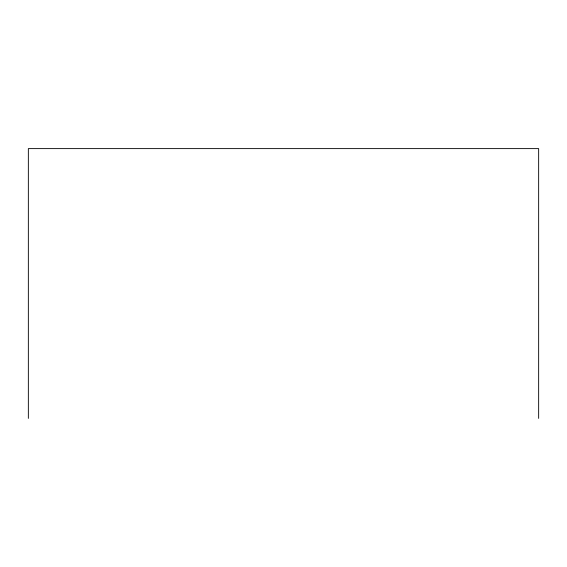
<?xml version="1.0" encoding="UTF-8"?>
<svg xmlns="http://www.w3.org/2000/svg" width="567" height="567" viewBox="0 0 567 567"><rect width="100%" height="100%" fill="white"/><g stroke="black" fill="none" stroke-linecap="round" stroke-linejoin="round"><path stroke-width="0.85" d="M538.65 418.389L538.65 148.611L28.35 148.611L28.35 418.389"/></g></svg>
